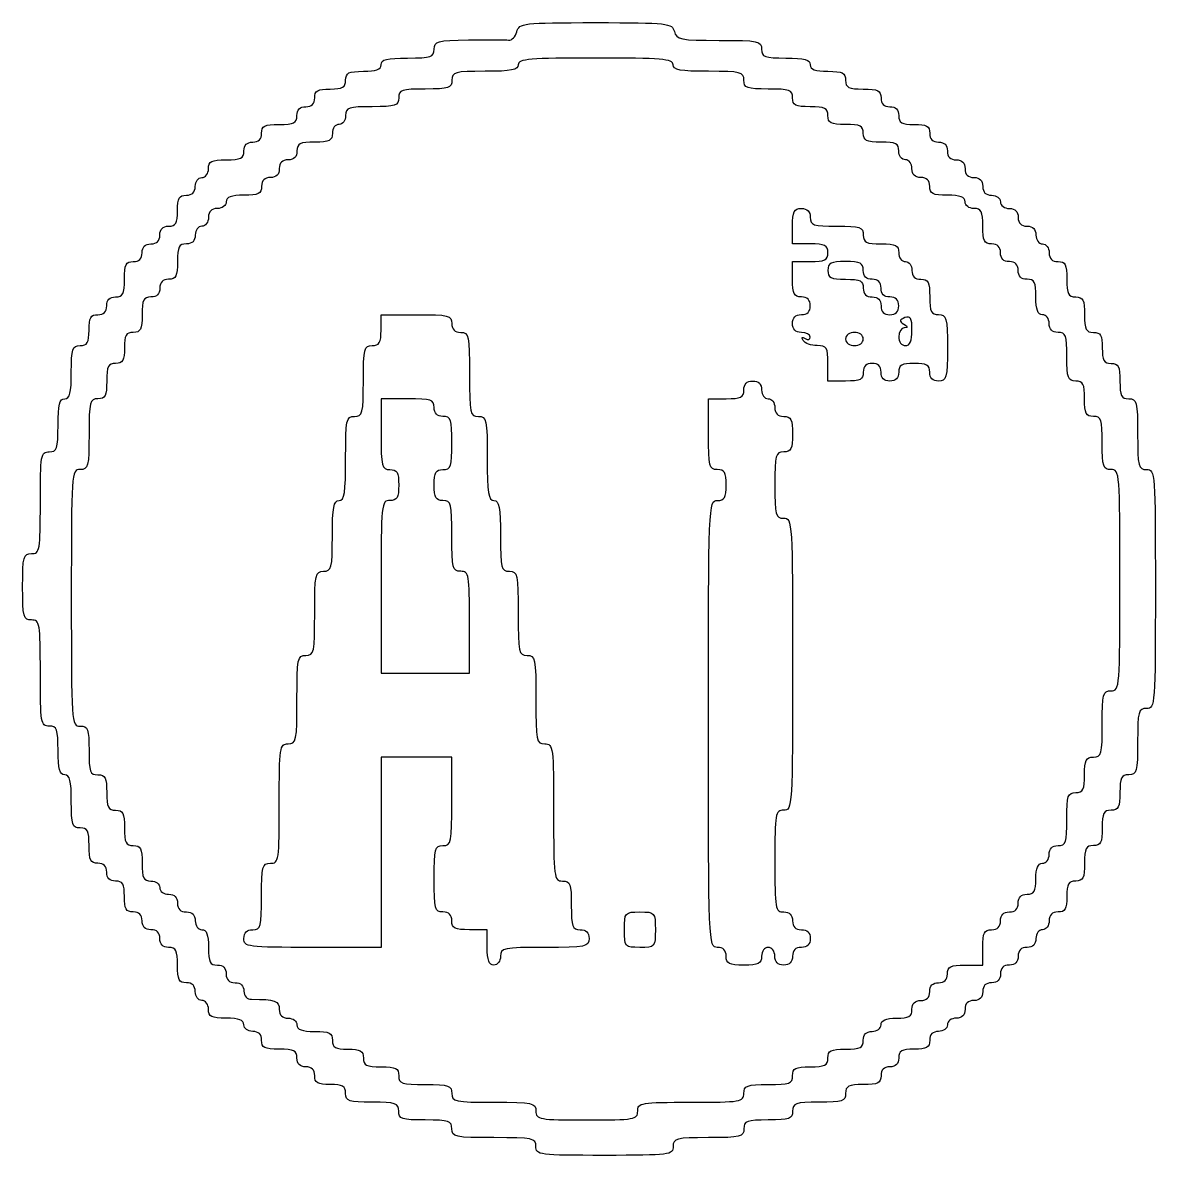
# Model space of a CAD drawing. Extents: x 1.2 to 12.3, y 1.4 to 9.8.
# Drawn here: x 1.257 to 3.746, y 7.317 to 9.807 of the extents above; entities that cross this region are included whole.
import ezdxf

# ---------------------------------------------------------------- set-up
doc = ezdxf.new("R2010")
doc.units = 0
doc.layers.get('0').update_dxf_attribs({"linetype": 'CONTINUOUS'})

msp = doc.modelspace()

# ---------------------------------------------------------------- linework, layer by layer
at = {"color": 7}
for p, q in [((2.948394, 9.320514), (2.948394, 9.359407)), ((2.987288, 9.320514), (2.948394, 9.320514)), ((2.948394, 9.242728), (2.948394, 9.281621)), ((2.948394, 9.281621), (2.987288, 9.281621)), ((2.044121, 9.130899), (2.044121, 9.164931)), ((2.044121, 9.164931), (2.121909, 9.164931)), ((3.181758, 9.184379), (3.181758, 9.184379)), ((3.103971, 9.111449), (3.103971, 9.111449)), ((3.210928, 9.130596), (3.210928, 9.130591)), ((3.026182, 9.019089), (3.026184, 9.05797)), ((3.065076, 9.019089), (3.026182, 9.019089)), ((2.10246, 8.980182), (2.044119, 8.980182)), ((2.044119, 8.980182), (2.044119, 8.902395)), ((2.763651, 8.902398), (2.763651, 8.980186)), ((2.763651, 8.980186), (2.802544, 8.980186)), ((2.044119, 8.566936), (2.044119, 8.37733)), ((2.238587, 8.37733), (2.238587, 8.489153)), ((2.044119, 8.37733), (2.141353, 8.37733)), ((2.141353, 8.37733), (2.238587, 8.37733)), ((2.121907, 8.192589), (2.04412, 8.192589)), ((2.04412, 8.192589), (2.04412, 7.983536)), ((2.199694, 8.192589), (2.121907, 8.192589)), ((2.199694, 8.095354), (2.199694, 8.192589)), ((2.04412, 7.983536), (2.04412, 7.774484)), ((2.277482, 7.813376), (2.238587, 7.813376)), ((2.277482, 7.774484), (2.277482, 7.813376)), ((2.578908, 7.813374), (2.578908, 7.813374)), ((2.04412, 7.774484), (1.893407, 7.774484)), ((2.277483, 7.774483), (2.277482, 7.774484)), ((3.366506, 7.735594), (3.366506, 7.774486)), ((2.802545, 7.755039), (2.802545, 7.755036)), ((3.327613, 7.735594), (3.366506, 7.735594)), ((2.60808, 7.414707), (2.608077, 7.414718)), ((2.384437, 7.336918), (2.384439, 7.33693))]:
    msp.add_line(p, q, dxfattribs=at)
for points in [[(2.32442, 9.768319), (2.331518, 9.767366), (2.339688, 9.775584), (2.34257, 9.786615)], [(2.34257, 9.786615), (2.347612, 9.805887), (2.354314, 9.80666), (2.515705, 9.80666)], [(2.515705, 9.80666), (2.675419, 9.80666), (2.683843, 9.805707), (2.688681, 9.787213)], [(2.688681, 9.787213), (2.693325, 9.769475), (2.701945, 9.767766), (2.78705, 9.767766)], [(2.160801, 9.748324), (2.160801, 9.766004), (2.167666, 9.767877), (2.236156, 9.768928)], [(2.236156, 9.768928), (2.277603, 9.769563), (2.317321, 9.769298), (2.32442, 9.768319)], [(2.78705, 9.767766), (2.873849, 9.767766), (2.880332, 9.766417), (2.880332, 9.748319)], [(2.10246, 9.728878), (2.154318, 9.728878), (2.160801, 9.731021), (2.160801, 9.748324)], [(2.880332, 9.748319), (2.880332, 9.731232), (2.886811, 9.728872), (2.933811, 9.728872)], [(2.005226, 9.699705), (2.033316, 9.699705), (2.044119, 9.703737), (2.044119, 9.714291)], [(2.044119, 9.714291), (2.044119, 9.725631), (2.057081, 9.728878), (2.10246, 9.728878)], [(2.345549, 9.714291), (2.345549, 9.702623), (2.330964, 9.699704), (2.272623, 9.699704)], [(2.515708, 9.728877), (2.370937, 9.728877), (2.345549, 9.726734), (2.345549, 9.714291)], [(2.685868, 9.714291), (2.685868, 9.7267), (2.660478, 9.728877), (2.515708, 9.728877)], [(2.763655, 9.699704), (2.700993, 9.699704), (2.685868, 9.702527), (2.685868, 9.714291)], [(2.933811, 9.728872), (2.974865, 9.728872), (2.98729, 9.725512), (2.98729, 9.714286)], [(2.98729, 9.714286), (2.98729, 9.703753), (2.998088, 9.699699), (3.026183, 9.699699)], [(1.966332, 9.680258), (1.966332, 9.696463), (1.972811, 9.699705), (2.005226, 9.699705)], [(2.272623, 9.699704), (2.20618, 9.699704), (2.199698, 9.697958), (2.199698, 9.680257)], [(2.841443, 9.680257), (2.841443, 9.698085), (2.834963, 9.699704), (2.763655, 9.699704)], [(3.026183, 9.699699), (3.058595, 9.699699), (3.065077, 9.696474), (3.065077, 9.680252)], [(1.898267, 9.641364), (1.898267, 9.657107), (1.904747, 9.660811), (1.9323, 9.660811)], [(1.9323, 9.660811), (1.959848, 9.660811), (1.966332, 9.664507), (1.966332, 9.680258)], [(2.141357, 9.660811), (2.089499, 9.660811), (2.083018, 9.658667), (2.083018, 9.641364)], [(2.199698, 9.680257), (2.199698, 9.66297), (2.193218, 9.660811), (2.141357, 9.660811)], [(2.89492, 9.660811), (2.847925, 9.660811), (2.841443, 9.663165), (2.841443, 9.680257)], [(2.9484, 9.641364), (2.9484, 9.65845), (2.94192, 9.660811), (2.89492, 9.660811)], [(3.065077, 9.680252), (3.065077, 9.664047), (3.071557, 9.660806), (3.10397, 9.660806)], [(3.10397, 9.660806), (3.136382, 9.660806), (3.142863, 9.65758), (3.142863, 9.641359)], [(1.878821, 9.621917), (1.891784, 9.621917), (1.898267, 9.62837), (1.898267, 9.641364)], [(2.083018, 9.641364), (2.083018, 9.624076), (2.076538, 9.621917), (2.024676, 9.621917)], [(2.987294, 9.621917), (2.954882, 9.621917), (2.9484, 9.625142), (2.9484, 9.641364)], [(3.142863, 9.641359), (3.142863, 9.628391), (3.149343, 9.621912), (3.16231, 9.621912)], [(1.859374, 9.60247), (1.859374, 9.615437), (1.865854, 9.621917), (1.878821, 9.621917)], [(2.024676, 9.621917), (1.972819, 9.621917), (1.966335, 9.619774), (1.966335, 9.60247)], [(3.026187, 9.60247), (3.026187, 9.618676), (3.019707, 9.621917), (2.987294, 9.621917)], [(3.16231, 9.621912), (3.175272, 9.621912), (3.181757, 9.615459), (3.181757, 9.602465)], [(1.82048, 9.583023), (1.852892, 9.583023), (1.859374, 9.586249), (1.859374, 9.60247)], [(1.966335, 9.60247), (1.966335, 9.591667), (1.959855, 9.583023), (1.951751, 9.583023)], [(3.065081, 9.583023), (3.032669, 9.583023), (3.026187, 9.586248), (3.026187, 9.60247)], [(3.181757, 9.602465), (3.181757, 9.586722), (3.188237, 9.583018), (3.215788, 9.583018)], [(1.76214, 9.54413), (1.775103, 9.54413), (1.781587, 9.550583), (1.781587, 9.563576)], [(1.781587, 9.563576), (1.781587, 9.579782), (1.788067, 9.583023), (1.82048, 9.583023)], [(1.937166, 9.563576), (1.937166, 9.54737), (1.930686, 9.544129), (1.898271, 9.544129)], [(1.951751, 9.583023), (1.943652, 9.583023), (1.937166, 9.574379), (1.937166, 9.563576)], [(3.103974, 9.563576), (3.103974, 9.579782), (3.097494, 9.583023), (3.065081, 9.583023)], [(3.142867, 9.544129), (3.110456, 9.544129), (3.103974, 9.547355), (3.103974, 9.563576)], [(3.215788, 9.583018), (3.243338, 9.583018), (3.249821, 9.579322), (3.249821, 9.563571)], [(3.249821, 9.563571), (3.249821, 9.550604), (3.256301, 9.544124), (3.269268, 9.544124)], [(1.742692, 9.524683), (1.742692, 9.53765), (1.749172, 9.54413), (1.76214, 9.54413)], [(1.898271, 9.544129), (1.865861, 9.544129), (1.859378, 9.540904), (1.859378, 9.524682)], [(3.181761, 9.524682), (3.181761, 9.540888), (3.175281, 9.544129), (3.142867, 9.544129)], [(3.269268, 9.544124), (3.28223, 9.544124), (3.288715, 9.537671), (3.288715, 9.524677)], [(1.703799, 9.505236), (1.736211, 9.505236), (1.742692, 9.508461), (1.742692, 9.524683)], [(1.859378, 9.524682), (1.859378, 9.511715), (1.852899, 9.505236), (1.839932, 9.505236)], [(3.196348, 9.505236), (3.188249, 9.505236), (3.181761, 9.51388), (3.181761, 9.524682)], [(3.288715, 9.524677), (3.288715, 9.51171), (3.295195, 9.505231), (3.308162, 9.505231)], [(1.65032, 9.466342), (1.658418, 9.466342), (1.664905, 9.474986), (1.664905, 9.485789)], [(1.664905, 9.485789), (1.664905, 9.501995), (1.671385, 9.505236), (1.703799, 9.505236)], [(1.820483, 9.485789), (1.820483, 9.472821), (1.814003, 9.466342), (1.801037, 9.466342)], [(1.839932, 9.505236), (1.826969, 9.505236), (1.820483, 9.498782), (1.820483, 9.485789)], [(3.210931, 9.485789), (3.210931, 9.496592), (3.204452, 9.505236), (3.196348, 9.505236)], [(3.230378, 9.466342), (3.217416, 9.466342), (3.210931, 9.472795), (3.210931, 9.485789)], [(3.308162, 9.505231), (3.321124, 9.505231), (3.327609, 9.498777), (3.327609, 9.485784)], [(3.327609, 9.485784), (3.327609, 9.472816), (3.334089, 9.466337), (3.347056, 9.466337)], [(1.635735, 9.446895), (1.635735, 9.457698), (1.642215, 9.466342), (1.65032, 9.466342)], [(1.801037, 9.466342), (1.788075, 9.466342), (1.78159, 9.459889), (1.78159, 9.446895)], [(3.249825, 9.446895), (3.249825, 9.459862), (3.243345, 9.466342), (3.230378, 9.466342)], [(3.347056, 9.466337), (3.360018, 9.466337), (3.366503, 9.459884), (3.366503, 9.44689)], [(1.616288, 9.427448), (1.629251, 9.427448), (1.635735, 9.433902), (1.635735, 9.446895)], [(1.78159, 9.446895), (1.78159, 9.430689), (1.775111, 9.427448), (1.742696, 9.427448)], [(3.288718, 9.427448), (3.256306, 9.427448), (3.249825, 9.430673), (3.249825, 9.446895)], [(3.366503, 9.44689), (3.366503, 9.433923), (3.372982, 9.427443), (3.38595, 9.427443)], [(1.596842, 9.393416), (1.596842, 9.420962), (1.600539, 9.427448), (1.616288, 9.427448)], [(1.703803, 9.412862), (1.703803, 9.404763), (1.695157, 9.398275), (1.684356, 9.398275)], [(1.742696, 9.427448), (1.714606, 9.427448), (1.703803, 9.423416), (1.703803, 9.412862)], [(3.327612, 9.412862), (3.327612, 9.423395), (3.316814, 9.427448), (3.288718, 9.427448)], [(3.347059, 9.398275), (3.336261, 9.398275), (3.327612, 9.404728), (3.327612, 9.412862)], [(3.38595, 9.427443), (3.39676, 9.427443), (3.405399, 9.42099), (3.405399, 9.412857)], [(3.405399, 9.412857), (3.405399, 9.404758), (3.414046, 9.39827), (3.424846, 9.39827)], [(1.577394, 9.359384), (1.593137, 9.359384), (1.596842, 9.365837), (1.596842, 9.393416)], [(1.684356, 9.398275), (1.671394, 9.398275), (1.664909, 9.391822), (1.664909, 9.378828)], [(2.948394, 9.359407), (2.948394, 9.391819), (2.95164, 9.398299), (2.967841, 9.398299)], [(2.967841, 9.398299), (2.980803, 9.398299), (2.987288, 9.391845), (2.987288, 9.378852)], [(3.366506, 9.359383), (3.366506, 9.391795), (3.363259, 9.398275), (3.347059, 9.398275)], [(3.424846, 9.39827), (3.437808, 9.39827), (3.444293, 9.391817), (3.444293, 9.378823)], [(1.664909, 9.378828), (1.664909, 9.368025), (1.658429, 9.359381), (1.650324, 9.359381)], [(2.987288, 9.378852), (2.987288, 9.361564), (2.993767, 9.359405), (3.045628, 9.359405)], [(3.045628, 9.359405), (3.097485, 9.359405), (3.103969, 9.357262), (3.103969, 9.339958)], [(3.444293, 9.378823), (3.444293, 9.365856), (3.450772, 9.359376), (3.46374, 9.359376)], [(1.538501, 9.32049), (1.551463, 9.32049), (1.557948, 9.326943), (1.557948, 9.339937)], [(1.557948, 9.339937), (1.557948, 9.352904), (1.564428, 9.359384), (1.577394, 9.359384)], [(1.635739, 9.339935), (1.635739, 9.326967), (1.629259, 9.320488), (1.616293, 9.320488)], [(1.650324, 9.359381), (1.642226, 9.359381), (1.635739, 9.350737), (1.635739, 9.339935)], [(3.103969, 9.339958), (3.103969, 9.323752), (3.110448, 9.320511), (3.142862, 9.320511)], [(3.385953, 9.320491), (3.36975, 9.320491), (3.366506, 9.326944), (3.366506, 9.359383)], [(3.46374, 9.359376), (3.476702, 9.359376), (3.483189, 9.352923), (3.483189, 9.339929)], [(3.483189, 9.339929), (3.483189, 9.329127), (3.489669, 9.320483), (3.497773, 9.320483)], [(1.519055, 9.301043), (1.519055, 9.31401), (1.525535, 9.32049), (1.538501, 9.32049)], [(1.616293, 9.320488), (1.600088, 9.320488), (1.596846, 9.314034), (1.596846, 9.281595)], [(3.026181, 9.301067), (3.026181, 9.317273), (3.019702, 9.320514), (2.987288, 9.320514)], [(3.142862, 9.320511), (3.175273, 9.320511), (3.181756, 9.317283), (3.181756, 9.301064)], [(3.4054, 9.301044), (3.4054, 9.314011), (3.39892, 9.320491), (3.385953, 9.320491)], [(3.497773, 9.320483), (3.505872, 9.320483), (3.512357, 9.311839), (3.512357, 9.301036)], [(1.499607, 9.281596), (1.512569, 9.281596), (1.519055, 9.288049), (1.519055, 9.301043)], [(2.987288, 9.281621), (3.019699, 9.281621), (3.026181, 9.284846), (3.026181, 9.301067)], [(3.181756, 9.301064), (3.181756, 9.290261), (3.188236, 9.281617), (3.19634, 9.281617)], [(3.424846, 9.281597), (3.411885, 9.281597), (3.4054, 9.28805), (3.4054, 9.301044)], [(3.512357, 9.301036), (3.512357, 9.288069), (3.518836, 9.281589), (3.531804, 9.281589)], [(1.48016, 9.242704), (1.48016, 9.275116), (1.483407, 9.281596), (1.499607, 9.281596)], [(1.596846, 9.281595), (1.596846, 9.249183), (1.5936, 9.242703), (1.577398, 9.242703)], [(3.065078, 9.281613), (3.032666, 9.281613), (3.026183, 9.278388), (3.026183, 9.262167)], [(3.026183, 9.262167), (3.026183, 9.245961), (3.032663, 9.24272), (3.065078, 9.24272)], [(3.103971, 9.262167), (3.103971, 9.278372), (3.097491, 9.281613), (3.065078, 9.281613)], [(3.123418, 9.24272), (3.110456, 9.24272), (3.103971, 9.249173), (3.103971, 9.262167)], [(3.19634, 9.281617), (3.204439, 9.281617), (3.210924, 9.272973), (3.210924, 9.262171)], [(3.210924, 9.262171), (3.210924, 9.249203), (3.217403, 9.242724), (3.230371, 9.242724)], [(3.444293, 9.26215), (3.444293, 9.275117), (3.437814, 9.281597), (3.424846, 9.281597)], [(3.46374, 9.242703), (3.450778, 9.242703), (3.444293, 9.249156), (3.444293, 9.26215)], [(3.531804, 9.281589), (3.548009, 9.281589), (3.551251, 9.275136), (3.551251, 9.242696)], [(1.460714, 9.203812), (1.476919, 9.203812), (1.48016, 9.210265), (1.48016, 9.242704)], [(1.577398, 9.242703), (1.564436, 9.242703), (1.557952, 9.23625), (1.557952, 9.223256)], [(2.967841, 9.203836), (2.951635, 9.203836), (2.948394, 9.210289), (2.948394, 9.242728)], [(3.065078, 9.24272), (3.097488, 9.24272), (3.103971, 9.239494), (3.103971, 9.223273)], [(3.142864, 9.223273), (3.142864, 9.23624), (3.136385, 9.24272), (3.123418, 9.24272)], [(3.230371, 9.242724), (3.246576, 9.242724), (3.24982, 9.23627), (3.24982, 9.203832)], [(3.48319, 9.203811), (3.48319, 9.236223), (3.479943, 9.242703), (3.46374, 9.242703)], [(3.551251, 9.242696), (3.551251, 9.210284), (3.554497, 9.203804), (3.5707, 9.203804)], [(1.557952, 9.223256), (1.557952, 9.210289), (1.551472, 9.203809), (1.538505, 9.203809)], [(3.103971, 9.223273), (3.103971, 9.210306), (3.11045, 9.203826), (3.123418, 9.203826)], [(3.162311, 9.203826), (3.149349, 9.203826), (3.142864, 9.210279), (3.142864, 9.223273)], [(1.441267, 9.184365), (1.441267, 9.197332), (1.447747, 9.203812), (1.460714, 9.203812)], [(1.538505, 9.203809), (1.5223, 9.203809), (1.519058, 9.197356), (1.519058, 9.164917)], [(2.987288, 9.184389), (2.987288, 9.197357), (2.980808, 9.203836), (2.967841, 9.203836)], [(3.123418, 9.203826), (3.136379, 9.203826), (3.142864, 9.197373), (3.142864, 9.184379)], [(3.181758, 9.184379), (3.181758, 9.197346), (3.175278, 9.203826), (3.162311, 9.203826)], [(3.24982, 9.203832), (3.24982, 9.171419), (3.253067, 9.164939), (3.269267, 9.164939)], [(3.497774, 9.164919), (3.487235, 9.164919), (3.48319, 9.175722), (3.48319, 9.203811)], [(3.5707, 9.203804), (3.586906, 9.203804), (3.590147, 9.197351), (3.590147, 9.164912)], [(1.402373, 9.130885), (1.402373, 9.158431), (1.40607, 9.164918), (1.421819, 9.164918)], [(1.421819, 9.164918), (1.434781, 9.164918), (1.441267, 9.171371), (1.441267, 9.184365)], [(1.519058, 9.164917), (1.519058, 9.132505), (1.515811, 9.126025), (1.49961, 9.126025)], [(2.121909, 9.164931), (2.193213, 9.164931), (2.199696, 9.163317), (2.199696, 9.145484)], [(2.948394, 9.145496), (2.948394, 9.158463), (2.954874, 9.164943), (2.967841, 9.164943)], [(2.967841, 9.164943), (2.980803, 9.164943), (2.987288, 9.171396), (2.987288, 9.184389)], [(3.142864, 9.184379), (3.142864, 9.171412), (3.149344, 9.164932), (3.162311, 9.164932)], [(3.162311, 9.164932), (3.175273, 9.164932), (3.181758, 9.171385), (3.181758, 9.184379)], [(3.210928, 9.130591), (3.210928, 9.157371), (3.207761, 9.163098), (3.195529, 9.158406)], [(3.269267, 9.164939), (3.286986, 9.164939), (3.288714, 9.158486), (3.288714, 9.092014)], [(3.51236, 9.145472), (3.51236, 9.156275), (3.50588, 9.164919), (3.497774, 9.164919)], [(3.590147, 9.164912), (3.590147, 9.1325), (3.593393, 9.12602), (3.609594, 9.12602)], [(2.199696, 9.145484), (2.199696, 9.132517), (2.206176, 9.126037), (2.219142, 9.126037)], [(2.967841, 9.126049), (2.954879, 9.126049), (2.948394, 9.132502), (2.948394, 9.145496)], [(3.193915, 9.135908), (3.187227, 9.135828), (3.18176, 9.127008), (3.18176, 9.116313)], [(3.195529, 9.158406), (3.183128, 9.153633), (3.182649, 9.150892), (3.193095, 9.144277)], [(3.193095, 9.144277), (3.20281, 9.138094), (3.203014, 9.136022), (3.193915, 9.135908)], [(3.531807, 9.126025), (3.518845, 9.126025), (3.51236, 9.132478), (3.51236, 9.145472)], [(1.382926, 9.096853), (1.398668, 9.096853), (1.402373, 9.103306), (1.402373, 9.130885)], [(1.49961, 9.126025), (1.483868, 9.126025), (1.480164, 9.119572), (1.480164, 9.091992)], [(2.024674, 9.096866), (2.040417, 9.096866), (2.044121, 9.103319), (2.044121, 9.130899)], [(2.219142, 9.126037), (2.237224, 9.126037), (2.238589, 9.119584), (2.238589, 9.033664)], [(2.971778, 9.108089), (2.967476, 9.115045), (2.969103, 9.116672), (2.976067, 9.112391)], [(2.987288, 9.115751), (2.987288, 9.121397), (2.978533, 9.126049), (2.967841, 9.126049)], [(2.976067, 9.112391), (2.982245, 9.10856), (2.987288, 9.110116), (2.987288, 9.115751)], [(3.084524, 9.126035), (3.073726, 9.126035), (3.065077, 9.119582), (3.065077, 9.111449)], [(3.065077, 9.111449), (3.065077, 9.10335), (3.073724, 9.096862), (3.084524, 9.096862)], [(3.103971, 9.111449), (3.103971, 9.119548), (3.095324, 9.126035), (3.084524, 9.126035)], [(3.084524, 9.096862), (3.095322, 9.096862), (3.103971, 9.103316), (3.103971, 9.111449)], [(3.18176, 9.116313), (3.18176, 9.105511), (3.18824, 9.096867), (3.196344, 9.096867)], [(3.196344, 9.096867), (3.206512, 9.096867), (3.210928, 9.107098), (3.210928, 9.130596)], [(3.551254, 9.072546), (3.551254, 9.119545), (3.548899, 9.126025), (3.531807, 9.126025)], [(3.609594, 9.12602), (3.625337, 9.12602), (3.629041, 9.119566), (3.629041, 9.091987)], [(1.363479, 9.038515), (1.363479, 9.090373), (1.365643, 9.096853), (1.382926, 9.096853)], [(1.480164, 9.091992), (1.480164, 9.06444), (1.476467, 9.05796), (1.460717, 9.05796)], [(2.005227, 9.019079), (2.005227, 9.090384), (2.006847, 9.096866), (2.024674, 9.096866)], [(3.002451, 9.096863), (2.989393, 9.096863), (2.975594, 9.101903), (2.971778, 9.108089)], [(3.026184, 9.05797), (3.026184, 9.092722), (3.02367, 9.096863), (3.002451, 9.096863)], [(3.288714, 9.092014), (3.288714, 9.025569), (3.286994, 9.019089), (3.269267, 9.019089)], [(3.629041, 9.091987), (3.629041, 9.064435), (3.632737, 9.057955), (3.648488, 9.057955)], [(3.570703, 9.019068), (3.553614, 9.019068), (3.551254, 9.025521), (3.551254, 9.072546)], [(1.348894, 8.980176), (1.36024, 8.980176), (1.363479, 8.993144), (1.363479, 9.038515)], [(1.460717, 9.05796), (1.444512, 9.05796), (1.441271, 9.051507), (1.441271, 9.019068)], [(3.103969, 9.038535), (3.103969, 9.02233), (3.097489, 9.019089), (3.065076, 9.019089)], [(3.123416, 9.057982), (3.110454, 9.057982), (3.103969, 9.051529), (3.103969, 9.038535)], [(3.142863, 9.038535), (3.142863, 9.051503), (3.136383, 9.057982), (3.123416, 9.057982)], [(3.16231, 9.019089), (3.149348, 9.019089), (3.142863, 9.025542), (3.142863, 9.038535)], [(3.181757, 9.038535), (3.181757, 9.025568), (3.175277, 9.019089), (3.16231, 9.019089)], [(3.215788, 9.057982), (3.188239, 9.057982), (3.181757, 9.054286), (3.181757, 9.038535)], [(3.24982, 9.038535), (3.24982, 9.054278), (3.24334, 9.057982), (3.215788, 9.057982)], [(3.269267, 9.019089), (3.256305, 9.019089), (3.24982, 9.025542), (3.24982, 9.038535)], [(3.648488, 9.057955), (3.664693, 9.057955), (3.667934, 9.051502), (3.667934, 9.019063)], [(1.441271, 9.019068), (1.441271, 8.986655), (1.438024, 8.980175), (1.421823, 8.980175)], [(1.985779, 8.941292), (2.003606, 8.941292), (2.005227, 8.947745), (2.005227, 9.019079)], [(2.238589, 9.033664), (2.238589, 8.947775), (2.239959, 8.941292), (2.258037, 8.941292)], [(2.841438, 8.999632), (2.841438, 9.0126), (2.847918, 9.019079), (2.860885, 9.019079)], [(2.860885, 9.019079), (2.873847, 9.019079), (2.880332, 9.012626), (2.880332, 8.999632)], [(3.59015, 8.980176), (3.59015, 9.012588), (3.586904, 9.019068), (3.570703, 9.019068)], [(3.667934, 9.019063), (3.667934, 8.98665), (3.671181, 8.980171), (3.687381, 8.980171)], [(2.802544, 8.980186), (2.834956, 8.980186), (2.841438, 8.983411), (2.841438, 8.999632)], [(2.880332, 8.999632), (2.880332, 8.98883), (2.886812, 8.980186), (2.894916, 8.980186)], [(1.334308, 8.921838), (1.334308, 8.967217), (1.337555, 8.980176), (1.348894, 8.980176)], [(1.421823, 8.980175), (1.403997, 8.980175), (1.402376, 8.973722), (1.402376, 8.902388)], [(2.160801, 8.960736), (2.160801, 8.978023), (2.154322, 8.980182), (2.10246, 8.980182)], [(2.894916, 8.980186), (2.903015, 8.980186), (2.909502, 8.971542), (2.909502, 8.960739)], [(3.609597, 8.941283), (3.593391, 8.941283), (3.59015, 8.947737), (3.59015, 8.980176)], [(3.687381, 8.980171), (3.705209, 8.980171), (3.706828, 8.973717), (3.706828, 8.902383)], [(1.966333, 8.848919), (1.966333, 8.934809), (1.967704, 8.941292), (1.985779, 8.941292)], [(2.180248, 8.941289), (2.167285, 8.941289), (2.160801, 8.947742), (2.160801, 8.960736)], [(2.199694, 8.88295), (2.199694, 8.934809), (2.19753, 8.941289), (2.180248, 8.941289)], [(2.258037, 8.941292), (2.276119, 8.941292), (2.277483, 8.934839), (2.277483, 8.84892)], [(2.909502, 8.960739), (2.909502, 8.947771), (2.915982, 8.941292), (2.928949, 8.941292)], [(2.928949, 8.941292), (2.945155, 8.941292), (2.948396, 8.934839), (2.948396, 8.902399)], [(3.629044, 8.882945), (3.629044, 8.934804), (3.626874, 8.941283), (3.609597, 8.941283)], [(1.314861, 8.8635), (1.332148, 8.8635), (1.334308, 8.869953), (1.334308, 8.921838)], [(1.402376, 8.902388), (1.402376, 8.831083), (1.400757, 8.824601), (1.38293, 8.824601)], [(2.044119, 8.902395), (2.044119, 8.83109), (2.045739, 8.824608), (2.063565, 8.824608)], [(2.783098, 8.824611), (2.765273, 8.824611), (2.763651, 8.831064), (2.763651, 8.902398)], [(2.948396, 8.902399), (2.948396, 8.869987), (2.94515, 8.863507), (2.928949, 8.863507)], [(3.706828, 8.902383), (3.706828, 8.831078), (3.708442, 8.824596), (3.726275, 8.824596)], [(1.295414, 8.751681), (1.295414, 8.857018), (1.296509, 8.8635), (1.314861, 8.8635)], [(2.180248, 8.824612), (2.197533, 8.824612), (2.199694, 8.831065), (2.199694, 8.88295)], [(2.928949, 8.863507), (2.91123, 8.863507), (2.909502, 8.857054), (2.909502, 8.790582)], [(3.648493, 8.824607), (3.631206, 8.824607), (3.629044, 8.83106), (3.629044, 8.882945)], [(1.951748, 8.756547), (1.963683, 8.756547), (1.966333, 8.77329), (1.966333, 8.848919)], [(2.277483, 8.84892), (2.277483, 8.773293), (2.280124, 8.756548), (2.292068, 8.756548)], [(1.38293, 8.824601), (1.36393, 8.824601), (1.363483, 8.818148), (1.363483, 8.542622)], [(2.063565, 8.824608), (2.079308, 8.824608), (2.083014, 8.818155), (2.083014, 8.790576)], [(2.160801, 8.79058), (2.160801, 8.818125), (2.164498, 8.824612), (2.180248, 8.824612)], [(2.802545, 8.790579), (2.802545, 8.818125), (2.798849, 8.824611), (2.783098, 8.824611)], [(3.66794, 8.581521), (3.66794, 8.818124), (3.667385, 8.824607), (3.648493, 8.824607)], [(3.726275, 8.824596), (3.74524, 8.824596), (3.745722, 8.818143), (3.745722, 8.562064)], [(2.083014, 8.790576), (2.083014, 8.763023), (2.079317, 8.756543), (2.063565, 8.756543)], [(2.180248, 8.756547), (2.164505, 8.756547), (2.160801, 8.763001), (2.160801, 8.79058)], [(2.783098, 8.756546), (2.798841, 8.756546), (2.802545, 8.762999), (2.802545, 8.790579)], [(2.909502, 8.790582), (2.909502, 8.724137), (2.911222, 8.717656), (2.928949, 8.717656)], [(1.275968, 8.639862), (1.294287, 8.639862), (1.295414, 8.646315), (1.295414, 8.751681)], [(1.937163, 8.67876), (1.937163, 8.74142), (1.94, 8.756547), (1.951748, 8.756547)], [(2.063565, 8.756543), (2.044784, 8.756543), (2.044119, 8.75009), (2.044119, 8.566936)], [(2.199694, 8.678759), (2.199694, 8.750065), (2.198075, 8.756547), (2.180248, 8.756547)], [(2.292068, 8.756548), (2.303811, 8.756548), (2.306653, 8.741424), (2.306653, 8.67876)], [(2.763651, 8.265514), (2.763651, 8.750064), (2.763916, 8.756546), (2.783098, 8.756546)], [(2.928949, 8.717656), (2.948002, 8.717656), (2.948396, 8.711203), (2.948396, 8.396784)], [(1.917717, 8.600972), (1.935542, 8.600972), (1.937163, 8.607426), (1.937163, 8.67876)], [(2.219141, 8.600972), (2.201315, 8.600972), (2.199694, 8.607425), (2.199694, 8.678759)], [(2.306653, 8.67876), (2.306653, 8.607455), (2.308272, 8.600973), (2.3261, 8.600973)], [(1.256521, 8.566936), (1.256521, 8.633381), (1.258249, 8.639862), (1.275968, 8.639862)], [(1.898269, 8.5086), (1.898269, 8.594491), (1.89964, 8.600972), (1.917717, 8.600972)], [(2.238587, 8.489153), (2.238587, 8.59449), (2.237492, 8.600972), (2.219141, 8.600972)], [(2.3261, 8.600973), (2.344183, 8.600973), (2.345547, 8.59452), (2.345547, 8.508601)], [(1.275968, 8.49401), (1.258249, 8.49401), (1.256521, 8.500463), (1.256521, 8.566936)], [(3.648493, 8.338437), (3.667422, 8.338437), (3.66794, 8.34489), (3.66794, 8.581521)], [(1.363483, 8.542622), (1.363483, 8.267126), (1.363893, 8.260644), (1.38293, 8.260644)], [(3.745722, 8.562064), (3.745722, 8.306014), (3.745166, 8.299533), (3.726275, 8.299533)], [(1.295414, 8.37733), (1.295414, 8.487529), (1.294319, 8.49401), (1.275968, 8.49401)], [(1.878823, 8.416228), (1.896905, 8.416228), (1.898269, 8.422681), (1.898269, 8.5086)], [(2.345547, 8.508601), (2.345547, 8.422711), (2.346918, 8.416229), (2.364993, 8.416229)], [(1.859376, 8.318994), (1.859376, 8.409746), (1.860612, 8.416228), (1.878823, 8.416228)], [(2.364993, 8.416229), (2.383143, 8.416229), (2.384439, 8.409775), (2.384439, 8.318995)], [(2.948396, 8.396784), (2.948396, 8.082394), (2.947973, 8.075911), (2.928949, 8.075911)], [(1.314861, 8.260649), (1.296494, 8.260649), (1.295414, 8.267102), (1.295414, 8.37733)], [(1.83993, 8.221759), (1.85808, 8.221759), (1.859376, 8.228213), (1.859376, 8.318994)], [(2.384439, 8.318995), (2.384439, 8.228242), (2.385683, 8.22176), (2.403886, 8.22176)], [(3.629044, 8.265511), (3.629044, 8.331956), (3.630764, 8.338437), (3.648493, 8.338437)], [(3.726275, 8.299533), (3.708556, 8.299533), (3.706828, 8.293079), (3.706828, 8.226607)], [(2.783098, 7.774483), (2.763908, 7.774483), (2.763651, 7.780936), (2.763651, 8.265514)], [(3.609597, 8.192585), (3.627316, 8.192585), (3.629044, 8.199039), (3.629044, 8.265511)], [(1.334308, 8.20717), (1.334308, 8.254169), (1.331948, 8.260649), (1.314861, 8.260649)], [(1.38293, 8.260644), (1.400019, 8.260644), (1.402376, 8.254191), (1.402376, 8.207165)], [(1.820482, 8.090494), (1.820482, 8.215278), (1.821442, 8.221759), (1.83993, 8.221759)], [(2.403886, 8.22176), (2.422497, 8.22176), (2.423334, 8.215307), (2.423334, 8.071047)], [(3.706828, 8.226607), (3.706828, 8.160162), (3.705108, 8.153681), (3.687381, 8.153681)], [(1.348894, 8.153692), (1.337699, 8.153692), (1.334308, 8.166114), (1.334308, 8.20717)], [(1.402376, 8.207165), (1.402376, 8.160166), (1.404736, 8.153687), (1.421823, 8.153687)], [(3.59015, 8.153693), (3.59015, 8.186105), (3.593397, 8.192585), (3.609597, 8.192585)], [(1.363479, 8.095353), (1.363479, 8.140732), (1.360232, 8.153692), (1.348894, 8.153692)], [(1.421823, 8.153687), (1.438028, 8.153687), (1.441271, 8.147234), (1.441271, 8.114794)], [(3.570703, 8.114801), (3.586909, 8.114801), (3.59015, 8.121254), (3.59015, 8.153693)], [(3.687381, 8.153681), (3.671176, 8.153681), (3.667934, 8.147228), (3.667934, 8.114789)], [(3.551254, 8.056463), (3.551254, 8.108321), (3.553423, 8.114801), (3.570703, 8.114801)], [(1.382926, 8.037015), (1.36564, 8.037015), (1.363479, 8.043468), (1.363479, 8.095353)], [(1.441271, 8.114794), (1.441271, 8.082382), (1.444518, 8.075902), (1.460717, 8.075902)], [(1.801035, 7.959228), (1.819521, 7.959228), (1.820482, 7.965681), (1.820482, 8.090494)], [(2.180248, 7.99812), (2.198398, 7.99812), (2.199694, 8.004573), (2.199694, 8.095354)], [(3.667934, 8.114789), (3.667934, 8.082377), (3.664688, 8.075897), (3.648488, 8.075897)], [(1.460717, 8.075902), (1.476923, 8.075902), (1.480164, 8.069449), (1.480164, 8.03701)], [(2.423334, 8.071047), (2.423334, 7.926817), (2.424155, 7.920335), (2.44278, 7.920335)], [(2.928949, 8.075911), (2.91063, 8.075911), (2.909502, 8.069458), (2.909502, 7.964092)], [(3.648488, 8.075897), (3.632282, 8.075897), (3.629041, 8.069443), (3.629041, 8.037005)], [(3.531807, 7.998124), (3.549092, 7.998124), (3.551254, 8.004577), (3.551254, 8.056463)], [(1.402373, 7.998123), (1.402373, 8.030535), (1.399126, 8.037015), (1.382926, 8.037015)], [(1.480164, 8.03701), (1.480164, 8.004598), (1.483411, 7.998118), (1.49961, 7.998118)], [(3.629041, 8.037005), (3.629041, 8.004592), (3.625794, 7.998112), (3.609594, 7.998112)], [(1.421819, 7.959231), (1.405615, 7.959231), (1.402373, 7.965684), (1.402373, 7.998123)], [(1.49961, 7.998118), (1.515816, 7.998118), (1.519058, 7.991664), (1.519058, 7.959225)], [(2.160802, 7.925195), (2.160802, 7.99164), (2.162529, 7.99812), (2.180248, 7.99812)], [(3.51236, 7.978677), (3.51236, 7.991644), (3.51884, 7.998124), (3.531807, 7.998124)], [(3.609594, 7.998112), (3.593388, 7.998112), (3.590147, 7.991659), (3.590147, 7.95922)], [(3.497774, 7.95923), (3.505872, 7.95923), (3.51236, 7.967874), (3.51236, 7.978677)], [(1.441267, 7.939784), (1.441267, 7.952751), (1.434787, 7.959231), (1.421819, 7.959231)], [(1.519058, 7.959225), (1.519058, 7.926813), (1.522305, 7.920333), (1.538505, 7.920333)], [(1.781589, 7.886303), (1.781589, 7.952747), (1.783317, 7.959228), (1.801035, 7.959228)], [(2.909502, 7.964092), (2.909502, 7.858756), (2.910587, 7.852274), (2.928949, 7.852274)], [(3.48319, 7.925198), (3.48319, 7.948965), (3.487584, 7.95923), (3.497774, 7.95923)], [(3.590147, 7.95922), (3.590147, 7.926807), (3.586901, 7.920328), (3.5707, 7.920328)], [(1.460714, 7.920337), (1.447752, 7.920337), (1.441267, 7.92679), (1.441267, 7.939784)], [(1.48016, 7.886304), (1.48016, 7.913857), (1.476463, 7.920337), (1.460714, 7.920337)], [(1.538505, 7.920333), (1.549302, 7.920333), (1.557952, 7.91388), (1.557952, 7.905747)], [(2.180248, 7.85227), (2.162529, 7.85227), (2.160802, 7.858723), (2.160802, 7.925195)], [(2.44278, 7.920335), (2.45987, 7.920335), (2.462227, 7.913882), (2.462227, 7.866856)], [(3.46374, 7.891165), (3.479483, 7.891165), (3.48319, 7.897619), (3.48319, 7.925198)], [(3.5707, 7.920328), (3.554957, 7.920328), (3.551251, 7.913875), (3.551251, 7.886295)], [(1.557952, 7.905747), (1.557952, 7.897648), (1.566598, 7.89116), (1.577398, 7.89116)], [(1.577398, 7.89116), (1.59036, 7.89116), (1.596846, 7.884707), (1.596846, 7.871713)], [(3.444293, 7.871719), (3.444293, 7.884686), (3.450773, 7.891165), (3.46374, 7.891165)], [(1.499607, 7.852272), (1.483864, 7.852272), (1.48016, 7.858725), (1.48016, 7.886304)], [(1.596846, 7.871713), (1.596846, 7.858746), (1.603326, 7.852267), (1.616293, 7.852267)], [(1.762142, 7.813377), (1.779859, 7.813377), (1.781589, 7.819831), (1.781589, 7.886303)], [(2.462227, 7.866856), (2.462227, 7.819858), (2.464587, 7.813378), (2.481673, 7.813378)], [(3.424846, 7.852272), (3.437808, 7.852272), (3.444293, 7.858725), (3.444293, 7.871719)], [(3.551251, 7.886295), (3.551251, 7.858743), (3.547554, 7.852263), (3.531804, 7.852263)], [(1.519055, 7.832825), (1.519055, 7.845793), (1.512575, 7.852272), (1.499607, 7.852272)], [(1.616293, 7.852267), (1.629255, 7.852267), (1.635739, 7.845813), (1.635739, 7.83282)], [(2.199694, 7.832823), (2.199694, 7.84579), (2.193215, 7.85227), (2.180248, 7.85227)], [(2.578908, 7.813374), (2.578908, 7.851339), (2.579728, 7.852267), (2.612939, 7.852267)], [(2.612939, 7.852267), (2.646161, 7.852267), (2.64697, 7.851314), (2.64697, 7.813374)], [(2.928949, 7.852274), (2.941911, 7.852274), (2.948396, 7.845821), (2.948396, 7.832827)], [(3.4054, 7.832825), (3.4054, 7.845792), (3.411879, 7.852272), (3.424846, 7.852272)], [(3.531804, 7.852263), (3.518842, 7.852263), (3.512357, 7.84581), (3.512357, 7.832816)], [(1.538501, 7.813378), (1.525539, 7.813378), (1.519055, 7.819832), (1.519055, 7.832825)], [(1.635739, 7.83282), (1.635739, 7.822017), (1.642219, 7.813373), (1.650324, 7.813373)], [(2.238587, 7.813376), (2.206177, 7.813376), (2.199694, 7.816601), (2.199694, 7.832823)], [(2.948396, 7.832827), (2.948396, 7.81986), (2.954876, 7.81338), (2.967843, 7.81338)], [(3.385953, 7.813378), (3.398915, 7.813378), (3.4054, 7.819831), (3.4054, 7.832825)], [(3.512357, 7.832816), (3.512357, 7.822013), (3.505877, 7.813369), (3.497773, 7.813369)], [(1.557948, 7.793932), (1.557948, 7.806899), (1.551468, 7.813378), (1.538501, 7.813378)], [(1.577394, 7.774485), (1.564432, 7.774485), (1.557948, 7.780938), (1.557948, 7.793932)], [(1.650324, 7.813373), (1.660861, 7.813373), (1.664909, 7.80257), (1.664909, 7.77448)], [(1.742694, 7.79393), (1.742694, 7.806898), (1.749174, 7.813377), (1.762142, 7.813377)], [(1.893407, 7.774484), (1.749177, 7.774484), (1.742694, 7.775277), (1.742694, 7.79393)], [(2.501122, 7.793931), (2.501122, 7.775783), (2.494642, 7.774484), (2.403886, 7.774484)], [(2.481673, 7.813378), (2.494636, 7.813378), (2.501122, 7.806925), (2.501122, 7.793931)], [(2.612939, 7.774482), (2.579717, 7.774482), (2.578908, 7.775435), (2.578908, 7.813374)], [(2.64697, 7.813374), (2.64697, 7.775403), (2.64615, 7.774482), (2.612939, 7.774482)], [(2.967843, 7.81338), (2.980805, 7.81338), (2.987293, 7.806927), (2.987293, 7.793933)], [(2.987293, 7.793933), (2.987293, 7.780966), (2.980813, 7.774486), (2.967843, 7.774486)], [(3.366506, 7.774486), (3.366506, 7.806898), (3.369752, 7.813378), (3.385953, 7.813378)], [(3.483189, 7.793922), (3.483189, 7.780955), (3.47671, 7.774475), (3.46374, 7.774475)], [(3.497773, 7.813369), (3.489674, 7.813369), (3.483189, 7.804725), (3.483189, 7.793922)], [(1.596842, 7.735593), (1.596842, 7.768005), (1.593596, 7.774485), (1.577394, 7.774485)], [(1.664909, 7.77448), (1.664909, 7.742068), (1.668156, 7.735588), (1.684356, 7.735588)], [(2.292068, 7.73559), (2.281531, 7.73559), (2.277483, 7.746393), (2.277483, 7.774483)], [(2.403886, 7.774484), (2.313135, 7.774484), (2.306653, 7.773214), (2.306653, 7.755037)], [(2.802545, 7.755036), (2.802545, 7.768003), (2.796065, 7.774483), (2.783098, 7.774483)], [(2.894916, 7.774486), (2.886817, 7.774486), (2.880332, 7.765842), (2.880332, 7.755039)], [(2.909502, 7.755039), (2.909502, 7.765842), (2.903023, 7.774486), (2.894916, 7.774486)], [(2.967843, 7.774486), (2.954881, 7.774486), (2.948396, 7.768033), (2.948396, 7.755039)], [(3.46374, 7.774475), (3.450778, 7.774475), (3.444293, 7.768022), (3.444293, 7.755029)], [(2.306653, 7.755037), (2.306653, 7.744234), (2.300173, 7.73559), (2.292068, 7.73559)], [(2.841439, 7.735593), (2.809027, 7.735593), (2.802545, 7.738818), (2.802545, 7.755039)], [(2.880332, 7.755039), (2.880332, 7.738834), (2.873852, 7.735593), (2.841439, 7.735593)], [(2.928949, 7.735593), (2.915987, 7.735593), (2.909502, 7.742046), (2.909502, 7.755039)], [(2.948396, 7.755039), (2.948396, 7.742072), (2.941917, 7.735593), (2.928949, 7.735593)], [(3.444293, 7.755029), (3.444293, 7.742061), (3.437813, 7.735582), (3.424846, 7.735582)], [(1.616288, 7.6967), (1.600083, 7.6967), (1.596842, 7.703153), (1.596842, 7.735593)], [(1.684356, 7.735588), (1.697319, 7.735588), (1.703803, 7.729135), (1.703803, 7.716141)], [(3.288719, 7.716147), (3.288719, 7.732352), (3.295198, 7.735594), (3.327613, 7.735594)], [(3.424846, 7.735582), (3.411884, 7.735582), (3.405399, 7.729128), (3.405399, 7.716135)], [(1.635735, 7.677253), (1.635735, 7.69022), (1.629255, 7.6967), (1.616288, 7.6967)], [(1.703803, 7.716141), (1.703803, 7.703174), (1.710283, 7.696695), (1.723249, 7.696695)], [(1.723249, 7.696695), (1.73576, 7.696695), (1.742696, 7.690241), (1.742696, 7.678512)], [(3.249825, 7.677253), (3.249825, 7.69022), (3.256304, 7.6967), (3.269272, 7.6967)], [(3.269272, 7.6967), (3.282234, 7.6967), (3.288719, 7.703153), (3.288719, 7.716147)], [(3.38595, 7.696688), (3.372988, 7.696688), (3.366503, 7.690235), (3.366503, 7.677241)], [(3.405399, 7.716135), (3.405399, 7.703168), (3.398919, 7.696688), (3.38595, 7.696688)], [(1.65032, 7.657806), (1.642222, 7.657806), (1.635735, 7.66645), (1.635735, 7.677253)], [(1.742696, 7.678512), (1.742696, 7.667657), (1.749547, 7.660357), (1.759713, 7.660396)], [(3.230375, 7.657806), (3.243337, 7.657806), (3.249825, 7.664259), (3.249825, 7.677253)], [(3.366503, 7.677241), (3.366503, 7.664274), (3.360023, 7.657794), (3.347056, 7.657794)], [(1.664905, 7.638359), (1.664905, 7.649162), (1.658425, 7.657806), (1.65032, 7.657806)], [(1.759713, 7.660396), (1.811094, 7.660606), (1.820483, 7.657168), (1.820483, 7.638349)], [(3.210928, 7.638359), (3.210928, 7.651326), (3.217408, 7.657806), (3.230375, 7.657806)], [(3.347056, 7.657794), (3.334094, 7.657794), (3.327609, 7.651341), (3.327609, 7.638347)], [(1.703799, 7.618913), (1.671387, 7.618913), (1.664905, 7.622138), (1.664905, 7.638359)], [(1.742692, 7.604326), (1.742692, 7.614859), (1.731895, 7.618913), (1.703799, 7.618913)], [(1.820483, 7.638349), (1.820483, 7.625381), (1.826963, 7.618902), (1.839932, 7.618902)], [(1.839932, 7.618902), (1.85073, 7.618902), (1.859379, 7.612449), (1.859379, 7.604315)], [(3.142864, 7.604326), (3.142864, 7.61451), (3.153128, 7.618912), (3.176897, 7.618912)], [(3.176897, 7.618912), (3.204445, 7.618912), (3.210928, 7.622609), (3.210928, 7.638359)], [(3.308162, 7.6189), (3.297364, 7.6189), (3.288715, 7.612447), (3.288715, 7.604314)], [(3.327609, 7.638347), (3.327609, 7.62538), (3.321129, 7.6189), (3.308162, 7.6189)], [(1.76214, 7.58974), (1.751329, 7.58974), (1.742692, 7.596193), (1.742692, 7.604326)], [(1.859379, 7.604315), (1.859379, 7.593782), (1.870176, 7.589729), (1.898271, 7.589729)], [(3.123418, 7.589739), (3.134228, 7.589739), (3.142864, 7.596193), (3.142864, 7.604326)], [(3.288715, 7.604314), (3.288715, 7.596215), (3.280069, 7.589727), (3.269268, 7.589727)], [(1.781587, 7.570293), (1.781587, 7.58326), (1.775107, 7.58974), (1.76214, 7.58974)], [(1.82048, 7.550846), (1.78807, 7.550846), (1.781587, 7.554071), (1.781587, 7.570293)], [(1.898271, 7.589729), (1.930683, 7.589729), (1.937166, 7.586504), (1.937166, 7.570282)], [(1.937166, 7.570282), (1.937166, 7.554539), (1.943646, 7.550835), (1.971197, 7.550835)], [(3.065078, 7.550846), (3.097488, 7.550846), (3.103971, 7.554071), (3.103971, 7.570292)], [(3.103971, 7.570292), (3.103971, 7.58326), (3.11045, 7.589739), (3.123418, 7.589739)], [(3.249821, 7.570281), (3.249821, 7.554538), (3.243342, 7.550834), (3.215788, 7.550834)], [(3.269268, 7.589727), (3.256306, 7.589727), (3.249821, 7.583274), (3.249821, 7.570281)], [(1.859374, 7.531399), (1.859374, 7.547605), (1.852895, 7.550846), (1.82048, 7.550846)], [(1.971197, 7.550835), (1.998747, 7.550835), (2.00523, 7.547139), (2.00523, 7.531388)], [(3.026184, 7.531399), (3.026184, 7.547604), (3.032663, 7.550846), (3.065078, 7.550846)], [(3.215788, 7.550834), (3.18824, 7.550834), (3.181757, 7.547137), (3.181757, 7.531387)], [(1.878821, 7.511952), (1.865859, 7.511952), (1.859374, 7.518405), (1.859374, 7.531399)], [(2.00523, 7.531388), (2.00523, 7.515182), (2.01171, 7.511941), (2.044123, 7.511941)], [(2.987291, 7.511952), (3.019701, 7.511952), (3.026184, 7.515177), (3.026184, 7.531399)], [(3.181757, 7.531387), (3.181757, 7.51842), (3.175277, 7.51194), (3.16231, 7.51194)], [(1.898267, 7.492505), (1.898267, 7.505472), (1.891787, 7.511952), (1.878821, 7.511952)], [(1.9323, 7.473058), (1.90475, 7.473058), (1.898267, 7.476755), (1.898267, 7.492505)], [(2.044123, 7.511941), (2.076535, 7.511941), (2.083017, 7.508716), (2.083017, 7.492494)], [(2.894917, 7.473058), (2.941914, 7.473058), (2.948396, 7.475413), (2.948396, 7.492505)], [(2.948396, 7.492505), (2.948396, 7.508711), (2.954876, 7.511952), (2.987291, 7.511952)], [(3.16231, 7.51194), (3.149348, 7.51194), (3.142863, 7.505487), (3.142863, 7.492493)], [(1.966332, 7.453612), (1.966332, 7.469354), (1.959852, 7.473058), (1.9323, 7.473058)], [(2.083017, 7.492494), (2.083017, 7.475207), (2.089497, 7.473048), (2.141356, 7.473048)], [(2.141356, 7.473048), (2.193214, 7.473048), (2.199697, 7.470904), (2.199697, 7.453601)], [(2.841439, 7.453611), (2.841439, 7.470698), (2.847919, 7.473058), (2.894917, 7.473058)], [(3.10397, 7.473046), (3.071558, 7.473046), (3.065077, 7.469821), (3.065077, 7.453599)], [(3.142863, 7.492493), (3.142863, 7.476287), (3.136384, 7.473046), (3.10397, 7.473046)], [(2.024673, 7.434165), (1.972815, 7.434165), (1.966332, 7.436308), (1.966332, 7.453612)], [(2.199697, 7.453601), (2.199697, 7.435519), (2.206177, 7.434154), (2.292069, 7.434154)], [(2.724758, 7.434164), (2.834957, 7.434164), (2.841439, 7.435249), (2.841439, 7.453611)], [(3.065077, 7.453599), (3.065077, 7.436311), (3.058598, 7.434152), (3.006736, 7.434152)], [(2.083014, 7.414718), (2.083014, 7.432006), (2.076534, 7.434165), (2.024673, 7.434165)], [(2.292069, 7.434154), (2.377959, 7.434154), (2.384441, 7.432804), (2.384441, 7.414707)], [(2.608077, 7.414718), (2.608077, 7.433082), (2.614557, 7.434164), (2.724758, 7.434164)], [(3.006736, 7.434152), (2.954878, 7.434152), (2.948395, 7.432009), (2.948395, 7.414706)], [(2.141353, 7.395271), (2.089495, 7.395271), (2.083014, 7.397414), (2.083014, 7.414718)], [(2.199694, 7.375824), (2.199694, 7.393112), (2.193215, 7.395271), (2.141353, 7.395271)], [(2.384441, 7.414707), (2.384441, 7.39639), (2.390921, 7.39526), (2.496261, 7.39526)], [(2.496261, 7.39526), (2.601597, 7.39526), (2.60808, 7.396398), (2.60808, 7.414707)], [(2.894916, 7.395259), (2.847921, 7.395259), (2.841438, 7.392904), (2.841438, 7.375812)], [(2.948395, 7.414706), (2.948395, 7.397619), (2.941915, 7.395259), (2.894916, 7.395259)], [(2.292067, 7.356377), (2.206177, 7.356377), (2.199694, 7.357727), (2.199694, 7.375824)], [(2.841438, 7.375812), (2.841438, 7.357987), (2.834958, 7.356365), (2.763651, 7.356365)], [(2.384439, 7.33693), (2.384439, 7.355012), (2.377959, 7.356377), (2.292067, 7.356377)], [(2.763651, 7.356365), (2.692346, 7.356365), (2.685864, 7.354751), (2.685864, 7.336918)], [(2.535151, 7.317471), (2.39092, 7.317471), (2.384437, 7.318265), (2.384437, 7.336918)], [(2.685864, 7.336918), (2.685864, 7.318305), (2.679384, 7.317471), (2.535151, 7.317471)]]:
    msp.add_open_spline(points, degree=3, dxfattribs=at)

doc.saveas('drawing.dxf')
